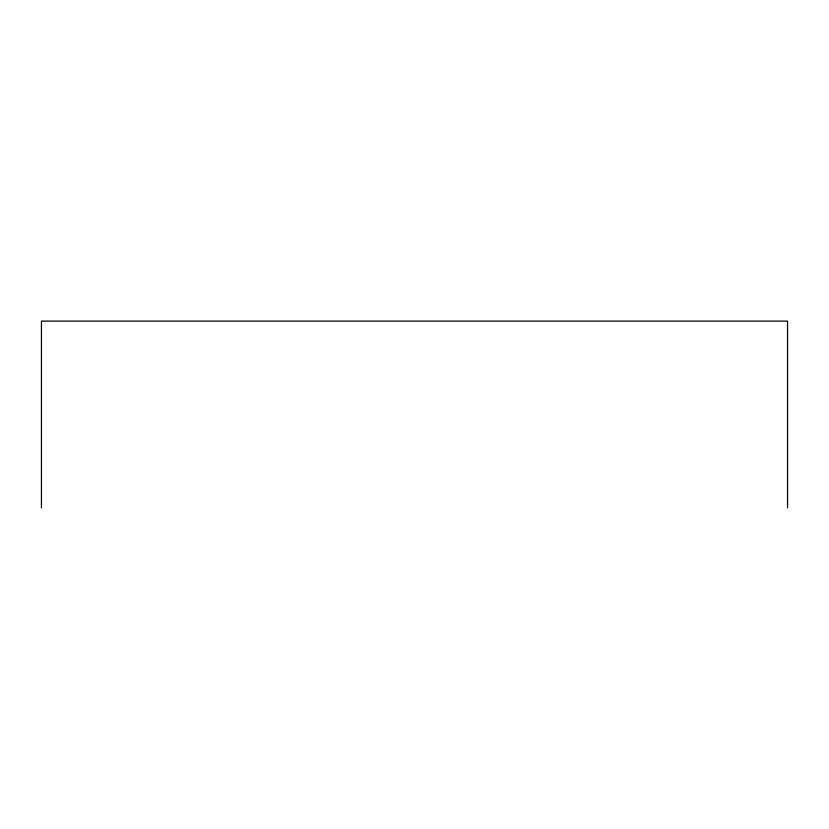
<?xml version="1.0" encoding="UTF-8"?>
<svg xmlns="http://www.w3.org/2000/svg" width="829" height="829" viewBox="0 0 829 829"><rect width="100%" height="100%" fill="white"/><g stroke="black" fill="none" stroke-linecap="round" stroke-linejoin="round"><path stroke-width="1.24" d="M787.55 507.887L787.55 321.113L41.45 321.113L41.45 507.887"/></g></svg>
